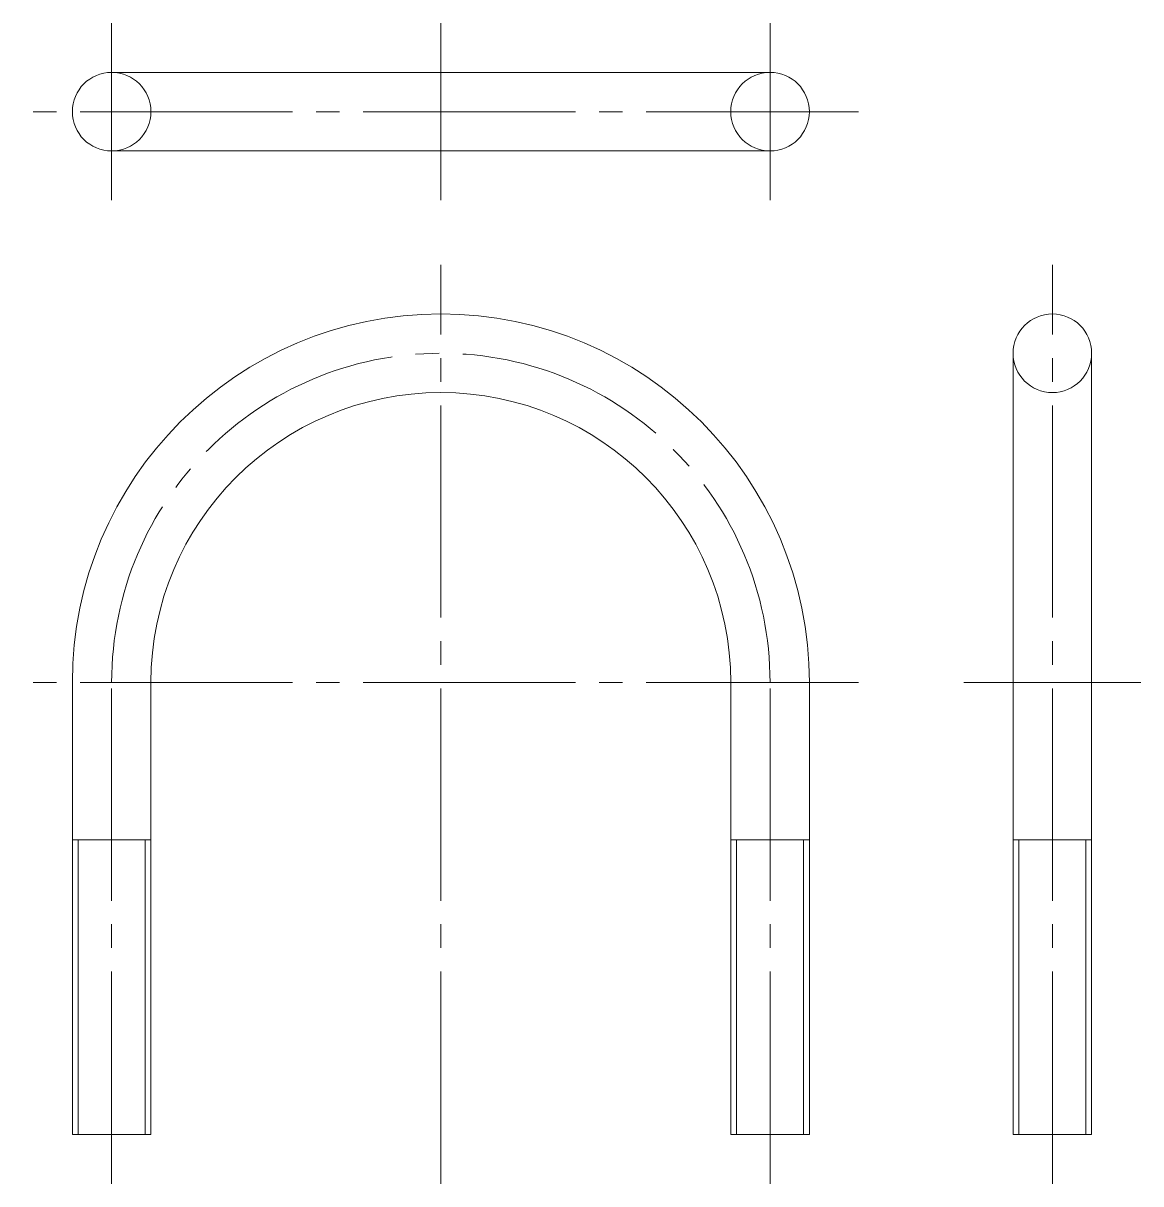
# Model space of a CAD drawing. Units: millimetres at full size. Extents: x -24503 to 24503, y -7436 to 7436.
# Drawn here: x -6886.6 to -6659.2, y -5542.9 to -5306.7 of the extents above; entities that cross this region are included whole.
import ezdxf

# ---------------------------------------------------------------- set-up
doc = ezdxf.new("R2010")
doc.units = ezdxf.units.MM
doc.header["$LTSCALE"] = 4.8
doc.linetypes.add('CHAIN2', pattern=[12, 9, -1, 1, -1])
for name, color, linetype, lineweight in [('0-C_01_外形線', 134, 'Continuous', 9), ('0-D_03_かくれ線', 5, 'Continuous', 9), ('0-F_04_中心線', 4, 'CHAIN2', 9), ('1-0_02_細線', 6, 'Continuous', 9)]:
    doc.layers.add(name, color=color, linetype=linetype, lineweight=lineweight)

msp = doc.modelspace()

# ---------------------------------------------------------------- linework, layer by layer
at = {"layer": '0-C_01_外形線'}
for p, q in [((-6734.626, -5316.744), (-6868.626, -5316.744)), ((-6868.626, -5332.744), (-6734.626, -5332.744)), ((-6685.168, -5373.904), (-6685.168, -5440.904)), ((-6669.168, -5440.904), (-6669.168, -5373.904)), ((-6876.626, -5440.904), (-6876.626, -5532.904)), ((-6860.626, -5440.904), (-6860.626, -5532.904)), ((-6742.626, -5532.904), (-6742.626, -5440.904)), ((-6726.626, -5532.904), (-6726.626, -5440.904)), ((-6685.168, -5532.904), (-6685.168, -5440.904)), ((-6669.168, -5532.904), (-6669.168, -5440.904)), ((-6876.626, -5472.904), (-6860.626, -5472.904)), ((-6742.626, -5472.904), (-6726.626, -5472.904)), ((-6685.168, -5472.904), (-6669.168, -5472.904)), ((-6876.626, -5532.904), (-6860.626, -5532.904)), ((-6742.626, -5532.904), (-6726.626, -5532.904)), ((-6685.168, -5532.904), (-6669.168, -5532.904))]:
    msp.add_line(p, q, dxfattribs=at)
for centre, radius, start, end in [((-6868.626, -5324.744), 8, 90, 270), ((-6734.626, -5324.744), 8, 270, 90), ((-6801.626, -5440.904), 75, 0, 180), ((-6677.168, -5373.904), 8, 0, 180), ((-6801.626, -5440.904), 59, 0, 180)]:
    msp.add_arc(centre, radius, start, end, dxfattribs=at)
at = {"layer": '0-D_03_かくれ線'}
for centre, start, end in [((-6868.626, -5324.744), 270, 90), ((-6734.626, -5324.744), 90, 270), ((-6677.168, -5373.904), 180, 0)]:
    msp.add_arc(centre, 8, start, end, dxfattribs=at)
at = {"layer": '0-F_04_中心線'}
for p, q in [((-6868.626, -5342.744), (-6868.626, -5306.744)), ((-6801.626, -5342.744), (-6801.626, -5306.744)), ((-6734.626, -5342.744), (-6734.626, -5306.744)), ((-6716.626, -5324.744), (-6886.626, -5324.744)), ((-6801.626, -5542.904), (-6801.626, -5355.904)), ((-6677.168, -5542.904), (-6677.168, -5355.904)), ((-6716.626, -5440.904), (-6886.626, -5440.904)), ((-6868.626, -5542.904), (-6868.626, -5440.904)), ((-6734.626, -5542.904), (-6734.626, -5440.904)), ((-6659.168, -5440.904), (-6695.168, -5440.904))]:
    msp.add_line(p, q, dxfattribs=at)
msp.add_arc((-6801.626, -5440.904), 67, 0, 180, dxfattribs=at)
at = {"layer": '1-0_02_細線'}
for p, q in [((-6875.42, -5472.904), (-6875.42, -5532.904)), ((-6861.831, -5532.904), (-6861.831, -5472.904)), ((-6741.42, -5472.904), (-6741.42, -5532.904)), ((-6727.831, -5532.904), (-6727.831, -5472.904)), ((-6683.962, -5472.904), (-6683.962, -5532.904)), ((-6670.373, -5532.904), (-6670.373, -5472.904))]:
    msp.add_line(p, q, dxfattribs=at)

doc.saveas('drawing.dxf')
